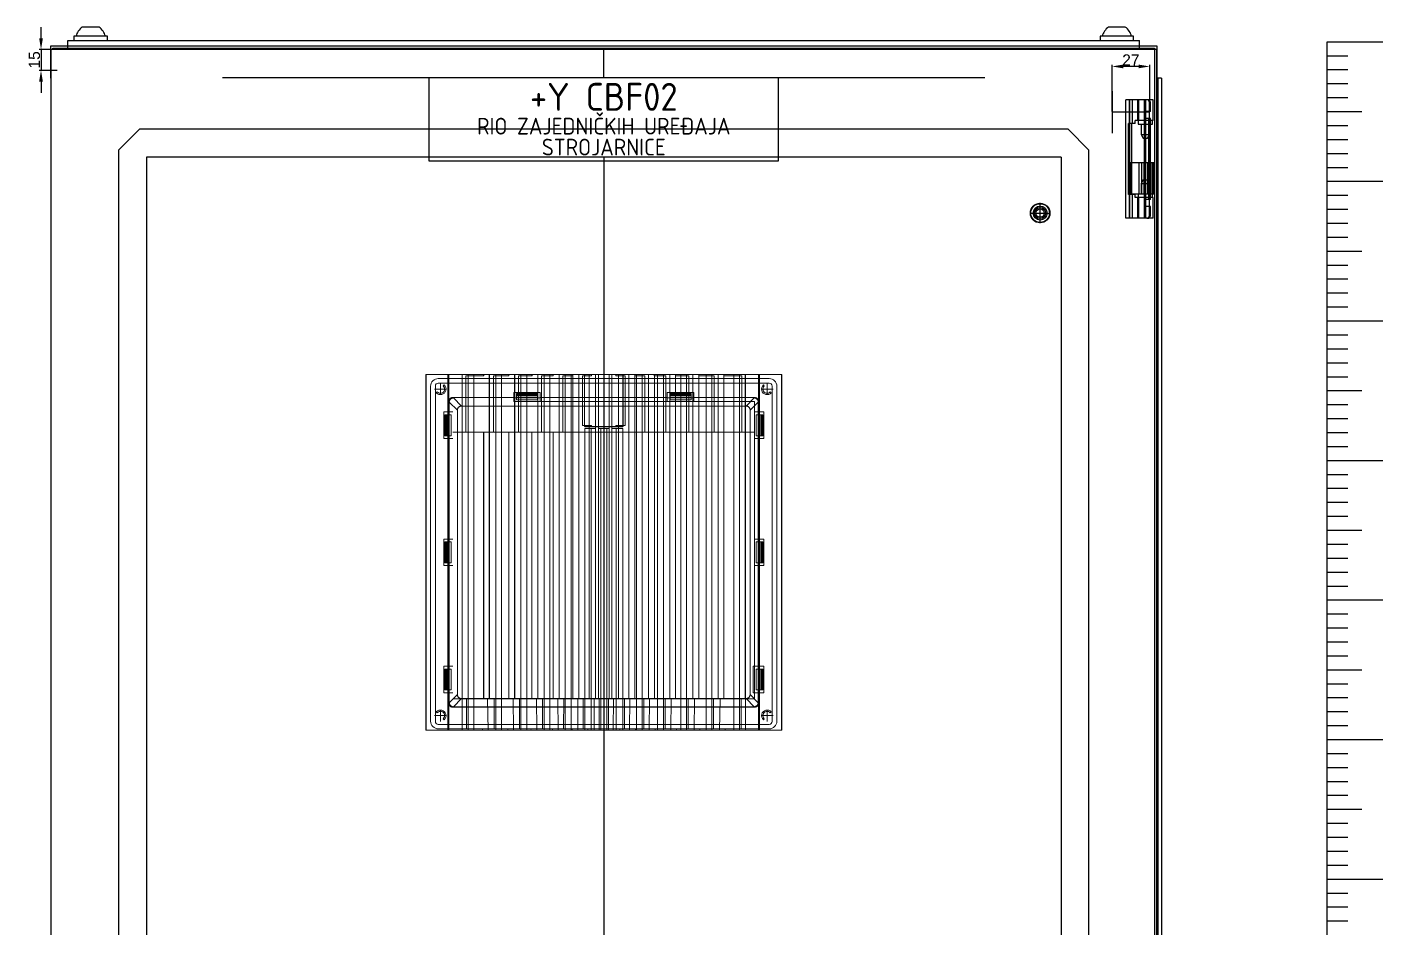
# Model space of a CAD drawing. Header units: millimetres. Extents: x 40929 to 57897, y 13592 to 43737.
# Drawn here: x 47252 to 48223, y 19656 to 20302 of the extents above; entities that cross this region are included whole.
import ezdxf

# ---------------------------------------------------------------- set-up
doc = ezdxf.new("R2010")
doc.units = ezdxf.units.MM
doc.layers.add('! NO PLOT !', color=7, linetype='Continuous', true_color=0xff75dd, plot=False)
doc.layers.add('000-PI-Oprema', color=30, linetype='Continuous', lineweight=5)
doc.layers.add('000-PI-ORMAR', color=2, linetype='Continuous')
doc.layers.add('AUT_7', color=7, linetype='Continuous')
doc.styles.add('PI0', font='isocpeur.ttf', dxfattribs={"width": 0.9})
doc.styles.get("Standard").update_dxf_attribs({"font": 'arial.ttf'})
doc.dimstyles.new('ISO-25-lb', dxfattribs={"dimtxt": 8, "dimasz": 8, "dimexe": 1.25, "dimexo": 0.625, "dimtad": 1, "dimtxsty": 'Standard', "dimcen": 5, "dimadec": 0, "dimazin": 0, "dimtfac": 1, "dimtmove": 0, "dimatfit": 3, "dimfxl": 1, "dimarcsym": 0})

# ---------------------------------------------------------------- blocks, each defined once
blk = doc.blocks.new('8806000_2000x800x600')
at = {"layer": '! NO PLOT !'}
for p, q in [((-3049.32, 1783), (-3049.32, 1868)), ((-3029.87, 1868), (-3049.32, 1868)), ((-3046.83, 1851), (-3046.83, 1868)), ((-3046.63, 1783), (-3046.63, 1868)), ((-3044.73, 1851), (-3044.73, 1868)), ((-3040.97, 1868), (-3040.97, 1853)), ((-3040.06, 1853), (-3040.06, 1868)), ((-3035.95, 1783), (-3035.95, 1868)), ((-3035.42, 1853), (-3035.42, 1868)), ((-3035.2, 1783), (-3035.2, 1868)), ((-3032.45, 1866), (-3031.8, 1866)), ((-3032.45, 1785), (-3032.45, 1866)), ((-3031.8, 1859.5), (-3031.8, 1866)), ((-3029.87, 1853), (-3029.87, 1868)), ((-3031.8, 1859.5), (-3035.95, 1859.5)), ((-3032.44, 1791.5), (-3032.44, 1859.5)), ((-3755.82, 1846.75), (-3770.82, 1831.75)), ((-3090.82, 1846.75), (-3755.82, 1846.75)), ((-3075.82, 1831.75), (-3090.82, 1846.75)), ((-3047.56, 1800), (-3047.56, 1851)), ((-3042.64, 1851), (-3047.56, 1851)), ((-3045.1, 1800), (-3045.1, 1851)), ((-3029.87, 1853), (-3042.64, 1853)), ((-3042.64, 1851), (-3042.64, 1853)), ((-3040.52, 1853), (-3040.52, 1850.5)), ((-3040.52, 1850.5), (-3030.32, 1850.5)), ((-3038.37, 1850.5), (-3038.37, 1843.01)), ((-3031.72, 1854.5), (-3035.95, 1854.5)), ((-3032.87, 1796.5), (-3032.87, 1854.5)), ((-3032.47, 1843.01), (-3032.47, 1850.5)), ((-3032.15, 1796.5), (-3032.15, 1854.5)), ((-3031.72, 1796.5), (-3031.72, 1854.5)), ((-3030.32, 1850.5), (-3030.32, 1853)), ((-3038.37, 1843.01), (-3032.47, 1843.01)), ((-3038.37, 1843.01), (-3036.92, 1840.5)), ((-3036.92, 1840.5), (-3033.92, 1840.5)), ((-3033.92, 1840.5), (-3032.47, 1843.01)), ((-3770.82, 1831.75), (-3770.82, -8.25)), ((-3750.82, 1826.75), (-3750.82, -3.25)), ((-3095.82, 1826.75), (-3750.82, 1826.75)), ((-3095.82, 1826.75), (-3095.82, -3.25)), ((-3075.82, -8.25), (-3075.82, 1831.75)), ((-3046.12, 1823), (-3029.32, 1823)), ((-3046.12, 1823), (-3046.12, 1800.5)), ((-3040.17, 1823), (-3040.17, 1800.5)), ((-3038.17, 1823), (-3038.17, 1800.5)), ((-3036.49, 1823), (-3036.49, 1800.5)), ((-3036.14, 1823), (-3036.14, 1800.5)), ((-3033.99, 1823), (-3033.99, 1800.5)), ((-3033.64, 1823), (-3033.64, 1800.5)), ((-3033.28, 1823), (-3033.28, 1800.5)), ((-3032.15, 1823), (-3032.15, 1800.5)), ((-3031.4, 1823), (-3031.4, 1800.5)), ((-3031.28, 1800.5), (-3031.28, 1823)), ((-3030.27, 1823), (-3030.27, 1800.5)), ((-3029.52, 1823), (-3029.52, 1800.5)), ((-3036.92, 1810.5), (-3038.37, 1807.99)), ((-3038.37, 1807.99), (-3038.37, 1800.5)), ((-3038.37, 1807.99), (-3032.47, 1807.99)), ((-3036.92, 1810.5), (-3033.92, 1810.5)), ((-3032.47, 1807.99), (-3033.92, 1810.5)), ((-3032.47, 1800.5), (-3032.47, 1807.99)), ((-3042.64, 1800), (-3047.56, 1800)), ((-3046.83, 1783), (-3046.83, 1800)), ((-3046.12, 1800.5), (-3029.32, 1800.5)), ((-3044.73, 1783), (-3044.73, 1800)), ((-3042.64, 1798), (-3042.64, 1800)), ((-3029.87, 1798), (-3042.64, 1798)), ((-3040.97, 1798), (-3040.97, 1783)), ((-3040.52, 1800.5), (-3040.52, 1798)), ((-3040.06, 1783), (-3040.06, 1798)), ((-3031.72, 1796.5), (-3035.95, 1796.5)), ((-3035.42, 1783), (-3035.42, 1798)), ((-3030.32, 1798), (-3030.32, 1800.5)), ((-3029.87, 1783), (-3029.87, 1798)), ((-3118.17, 1786.75), (-3103.47, 1786.75)), ((-3118.17, 1786.75), (-3103.47, 1786.75)), ((-3110.82, 1779.4), (-3110.82, 1794.1)), ((-3110.82, 1779.4), (-3110.82, 1794.1)), ((-3031.8, 1791.5), (-3035.95, 1791.5)), ((-3031.8, 1785), (-3031.8, 1791.5)), ((-3029.87, 1783), (-3049.32, 1783)), ((-3032.45, 1785), (-3031.8, 1785))]:
    blk.add_line(p, q, dxfattribs=at)
for radius in [7, 7, 6.7, 6.7, 5, 4, 3]:
    blk.add_circle((-3110.82, 1786.75), radius, dxfattribs=at)
for centre, start_param, end_param in [((-3034.38, 1866), 4.712389, 6.283185), ((-3033.73, 1866), 4.712389, 6.283185), ((-3034.38, 1785), 3.141593, 4.712389), ((-3033.73, 1785), 3.141593, 4.712389)]:
    blk.add_ellipse(centre, major_axis=(0, 2), ratio=0.965926, start_param=start_param, end_param=end_param, dxfattribs=at)
at = {"layer": '000-PI-ORMAR'}
for p, q in [((-3778.83, 1913.4), (-3802.83, 1913.4)), ((-3802.83, 1913.4), (-3802.83, 1910.5)), ((-3784.83, 1920), (-3796.83, 1920)), ((-3778.83, 1910.5), (-3778.83, 1913.4)), ((-3043.83, 1913.4), (-3067.83, 1913.4)), ((-3067.83, 1913.4), (-3067.83, 1910.5)), ((-3049.83, 1920), (-3061.83, 1920)), ((-3043.83, 1910.5), (-3043.83, 1913.4)), ((-3819.33, 1906.5), (-3807.08, 1906.5)), ((-3819.33, 1883.36), (-3819.33, 1906.5)), ((-3819.32, 1904), (-3819.32, -80.5)), ((-3027.32, 1904), (-3819.32, 1904)), ((-3817.83, 1904), (-3817.83, 1905)), ((-3817.83, 1905), (-3807.08, 1905)), ((-3807.08, 1904), (-3807.08, 1910.5)), ((-3807.08, 1910.5), (-3039.58, 1910.5)), ((-3807.08, 1906.5), (-3039.58, 1906.5)), ((-3807.08, 1905), (-3039.58, 1905)), ((-3039.58, 1904), (-3039.58, 1910.5)), ((-3039.58, 1906.5), (-3027.33, 1906.5)), ((-3039.58, 1905), (-3028.83, 1905)), ((-3028.83, 1905), (-3028.83, 1904)), ((-3028.83, 1904), (-3028.83, -80.5)), ((-3027.33, 1906.5), (-3027.33, 1904)), ((-3027.33, 1904), (-3027.33, -80.5)), ((-3027.32, -80.5), (-3027.32, 1904)), ((-3026.55, 1883.5), (-3027.32, 1883.36)), ((-3023.83, 1883.5), (-3026.55, 1883.5)), ((-3026.55, 1883.5), (-3026.55, -67.5)), ((-3023.83, 1883.5), (-3023.83, -67.5))]:
    blk.add_line(p, q, dxfattribs=at)
for centre, start, end in [((-3790.43, 1910.8), 124.82083, 166.60542), ((-3791.22, 1910.8), 13.39458, 55.17917), ((-3055.43, 1910.8), 124.82083, 166.60542), ((-3056.22, 1910.8), 13.39458, 55.17917)]:
    blk.add_arc(centre, 11.2, start, end, dxfattribs=at)
blk = doc.blocks.new('*D281')
at = {"layer": '! NO PLOT !', "color": 0, "lineweight": -2, "transparency": 16777216}
for p, q in [((48028.96, 20241.57), (48028.96, 20275.01)), ((48047.96, 20273.76), (48036.96, 20273.76)), ((48055.96, 20241.57), (48055.96, 20275.01))]:
    blk.add_line(p, q, dxfattribs=at)
at = {"layer": '! NO PLOT !', "color": 0, "transparency": 16777216}
for points in [[(48036.96, 20275.09), (48036.96, 20272.43), (48028.96, 20273.76)], [(48047.96, 20275.09), (48047.96, 20272.43), (48055.96, 20273.76)]]:
    blk.add_solid(points, dxfattribs=at)
at = {"layer": 'Defpoints', "color": 0, "transparency": 16777216}
for p in [(48028.96, 20273.76), (48028.96, 20240.95), (48055.96, 20240.95)]:
    blk.add_point(p, dxfattribs=at)
at = {"layer": '! NO PLOT !', "color": 0, "transparency": 16777216, "insert": (48042.46, 20278.4), "char_height": 8, "attachment_point": 5}
blk.add_mtext('27', dxfattribs=at)
blk = doc.blocks.new('*D282')
at = {"layer": '! NO PLOT !', "color": 0, "linetype": 'Continuous', "lineweight": -2, "ltscale": 0.25, "transparency": 16777216}
for p, q in [((47261.88, 20293.95), (47261.88, 20301.95)), ((47268.33, 20285.95), (47260.63, 20285.95)), ((47261.88, 20285.95), (47261.88, 20270.95)), ((47273.33, 20270.95), (47260.63, 20270.95)), ((47261.88, 20262.95), (47261.88, 20254.95))]:
    blk.add_line(p, q, dxfattribs=at)
at = {"layer": '! NO PLOT !', "color": 0, "ltscale": 0.25, "transparency": 16777216}
for points in [[(47260.55, 20293.95), (47263.22, 20293.95), (47261.88, 20285.95)], [(47260.55, 20262.95), (47263.22, 20262.95), (47261.88, 20270.95)]]:
    blk.add_solid(points, dxfattribs=at)
at = {"layer": 'Defpoints', "color": 0, "ltscale": 0.25, "transparency": 16777216}
for p in [(47268.96, 20285.95), (47261.88, 20270.95), (47273.96, 20270.95)]:
    blk.add_point(p, dxfattribs=at)
at = {"layer": '! NO PLOT !', "color": 0, "ltscale": 0.25, "transparency": 16777216, "insert": (47257.17, 20278.45), "char_height": 8, "attachment_point": 5, "rotation": 90}
blk.add_mtext('15', dxfattribs=at)
blk = doc.blocks.new('VENT COVER')
at = {"layer": '000-PI-Oprema'}
for p, q in [((-127.5, 255), (-127.5, 0)), ((-127.5, 255), (127.5, 255)), ((-127.26, 255), (-127.26, 0)), ((-111.62, 255), (-111.62, 0)), ((-110.9, 255), (-110.9, 0)), ((-101.44, 255), (-101.44, 0)), ((-101.32, 255), (-101.32, 128.5)), ((-98.85, 254), (-97.17, 254)), ((-98.85, 213.65), (-98.85, 254)), ((-97.17, 255), (-97.17, 0)), ((-86, 254), (-97.17, 254)), ((-93.06, 255), (-93.06, 0)), ((-86.06, 255), (-86.06, 254)), ((-86, 255), (-86, 254)), ((-81.98, 255), (-81.98, 127.38)), ((-81.92, 255), (-81.92, 213.65)), ((-79.1, 254), (-77.39, 254)), ((-79.1, 213.65), (-79.1, 254)), ((-77.39, 255), (-77.39, 0)), ((-67.96, 254), (-77.39, 254)), ((-73.23, 255), (-73.23, 0)), ((-68.03, 255), (-68.03, 254)), ((-67.96, 255), (-67.96, 254)), ((-63.87, 255), (-63.87, 127.38)), ((-63.8, 255), (-63.8, 213.65)), ((-61.03, 254), (-59.31, 254)), ((-61.03, 213.65), (-61.03, 254)), ((-59.31, 255), (-59.31, 0)), ((-51.41, 254), (-59.31, 254)), ((-55.14, 255), (-55.14, 0)), ((-51.47, 255), (-51.47, 254)), ((-51.41, 255), (-51.41, 254)), ((-47.28, 255), (-47.28, 127.38)), ((-47.22, 255), (-47.22, 213.65)), ((-44.51, 254), (-42.8, 254)), ((-44.51, 213.65), (-44.51, 254)), ((-42.8, 255), (-42.8, 0)), ((-36.2, 254), (-42.8, 254)), ((-38.57, 255), (-38.57, 0)), ((-36.26, 255), (-36.26, 254)), ((-36.2, 255), (-36.2, 254)), ((-32.03, 255), (-32.03, 127.38)), ((-31.98, 255), (-31.98, 127.38)), ((-31.97, 255), (-31.97, 213.65)), ((-29.32, 254), (-27.6, 254)), ((-29.32, 213.65), (-29.32, 254)), ((-27.6, 255), (-27.6, 0)), ((-22.2, 254), (-27.6, 254)), ((-23.33, 255), (-23.33, 0)), ((-22.26, 255), (-22.26, 254)), ((-22.26, 255), (-22.26, 127.38)), ((-22.2, 255), (-22.2, 254)), ((-22.2, 255), (-22.2, 127.38)), ((-17.99, 255), (-17.99, 127.38)), ((-17.93, 255), (-17.93, 127.38)), ((-15.21, 254), (-13.8, 254)), ((-15.21, 218.47), (-15.21, 254)), ((-13.83, 218.47), (-13.83, 254)), ((-13.8, 255), (-13.8, 217.7)), ((-13.8, 254), (-8.72, 254)), ((-13.7, 255), (-13.7, 217.8)), ((-13.63, 254), (-13.63, 255)), ((-10.45, 255), (-10.45, 127.38)), ((-8.72, 254), (-8.72, 255)), ((-5.82, 255), (-5.82, 127.38)), ((-3.9, 255), (-3.9, 127.38)), ((3.9, 255), (3.9, 127.38)), ((5.82, 255), (5.82, 127.38)), ((8.72, 254), (8.72, 255)), ((8.72, 254), (13.8, 254)), ((10.45, 255), (10.45, 127.38)), ((13.63, 254), (13.63, 255)), ((13.7, 255), (13.7, 217.8)), ((13.8, 255), (13.8, 217.7)), ((13.8, 254), (15.21, 254)), ((13.83, 218.47), (13.83, 254)), ((15.21, 218.47), (15.21, 254)), ((17.93, 255), (17.93, 127.38)), ((17.99, 255), (17.99, 127.38)), ((22.2, 255), (22.2, 254)), ((22.2, 255), (22.2, 127.38)), ((27.6, 254), (22.2, 254)), ((22.26, 255), (22.26, 254)), ((22.26, 255), (22.26, 127.38)), ((23.33, 255), (23.33, 0)), ((27.6, 255), (27.6, 0)), ((27.6, 254), (29.32, 254)), ((29.32, 213.65), (29.32, 254)), ((31.97, 255), (31.97, 213.65)), ((31.98, 255), (31.98, 127.38)), ((32.03, 255), (32.03, 127.38)), ((36.2, 255), (36.2, 254)), ((42.8, 254), (36.2, 254)), ((36.21, 255), (36.21, 127.38)), ((36.26, 255), (36.26, 254)), ((36.26, 255), (36.26, 127.38)), ((38.57, 255), (38.57, 0)), ((42.8, 0), (42.8, 255)), ((42.8, 254), (44.51, 254)), ((44.51, 213.65), (44.51, 254)), ((47.22, 255), (47.22, 213.65)), ((47.22, 255), (47.22, 127.38)), ((47.28, 255), (47.28, 127.38)), ((51.41, 255), (51.41, 254)), ((59.31, 254), (51.41, 254)), ((51.42, 255), (51.42, 127.38)), ((51.47, 255), (51.47, 254)), ((51.47, 255), (51.47, 127.38)), ((55.14, 255), (55.14, 0)), ((59.31, 255), (59.31, 0)), ((59.31, 254), (61.03, 254)), ((61.03, 213.65), (61.03, 254)), ((63.8, 255), (63.8, 213.65)), ((63.81, 255), (63.81, 127.38)), ((63.87, 255), (63.87, 127.38)), ((67.96, 255), (67.96, 254)), ((77.39, 254), (67.96, 254)), ((67.97, 255), (67.97, 127.38)), ((68.03, 255), (68.03, 254)), ((68.03, 255), (68.03, 127.38)), ((73.23, 255), (73.23, 0)), ((77.39, 255), (77.39, 0)), ((77.39, 254), (79.1, 254)), ((79.1, 213.65), (79.1, 254)), ((81.92, 255), (81.92, 213.65)), ((81.93, 255), (81.93, 127.38)), ((81.98, 255), (81.98, 127.38)), ((86, 255), (86, 254)), ((86, 255), (86, 127.38)), ((97.17, 254), (86, 254)), ((86.06, 255), (86.06, 254)), ((86.06, 255), (86.06, 127.38)), ((93.06, 255), (93.06, 0)), ((97.17, 255), (97.17, 0)), ((97.17, 254), (98.85, 254)), ((98.85, 213.65), (98.85, 254)), ((101.32, 255), (101.32, 127.38)), ((101.44, 255), (101.44, 0)), ((110.9, 255), (110.9, 0)), ((111.62, 255), (111.62, 0)), ((127.26, 255), (127.26, 0)), ((127.5, 255), (127.5, 0)), ((-124, 246.5), (-124, 6.5)), ((-121.2, 244.5), (-112.8, 244.5)), ((-120.6, 246.66), (-120.6, 6.34)), ((118.5, 252), (-118.5, 252)), ((118.5, 248.76), (-118.5, 248.76)), ((-117, 240.3), (-117, 248.7)), ((-114.98, 246.72), (-114.31, 247.46)), ((112.8, 244.5), (121.2, 244.5)), ((114.98, 246.72), (114.31, 247.46)), ((117, 240.3), (117, 248.7)), ((120.6, 6.34), (120.6, 246.66)), ((124, 6.5), (124, 246.5)), ((-119.96, 241.81), (-119.22, 242.48)), ((-111, 235.5), (-110.65, 235.16)), ((-111, 235.5), (-111, 228.1)), ((-110.65, 235.16), (-111, 235.5)), ((-110.65, 19.78), (-110.65, 235.22)), ((-104.82, 229.39), (-110.65, 235.22)), ((-108, 238.5), (-107.66, 238.15)), ((-108, 238.5), (-64.5, 238.5)), ((-107.72, 238.15), (-101.89, 232.32)), ((-64.5, 242.11), (-64.5, 235.5)), ((-45.5, 242.11), (-64.5, 242.11)), ((-45.5, 238.26), (-64.5, 238.26)), ((-45.5, 235.5), (-64.5, 235.5)), ((-47.5, 241.4), (-62.5, 241.4)), ((-62.5, 241.4), (-62.5, 236.73)), ((-47.5, 241.27), (-62.5, 241.27)), ((-47.5, 241.08), (-62.5, 241.08)), ((-47.5, 240.7), (-62.5, 240.7)), ((-47.5, 240.55), (-62.5, 240.55)), ((-47.5, 240.1), (-62.5, 240.1)), ((-47.5, 239.9), (-62.5, 239.9)), ((-47.5, 238.81), (-62.5, 238.81)), ((-47.5, 238.51), (-62.5, 238.51)), ((-47.5, 236.73), (-62.5, 236.73)), ((-47.5, 241.4), (-47.5, 236.73)), ((-45.5, 242.11), (-45.5, 235.5)), ((45.5, 238.5), (-45.5, 238.5)), ((-45.5, 235.58), (45.5, 235.58)), ((45.5, 242.11), (45.5, 235.5)), ((64.5, 242.11), (45.5, 242.11)), ((64.5, 238.26), (45.5, 238.26)), ((64.5, 235.5), (45.5, 235.5)), ((62.5, 241.4), (47.5, 241.4)), ((47.5, 241.4), (47.5, 236.73)), ((62.5, 241.27), (47.5, 241.27)), ((62.5, 241.08), (47.5, 241.08)), ((62.5, 240.7), (47.5, 240.7)), ((62.5, 240.55), (47.5, 240.55)), ((62.5, 240.1), (47.5, 240.1)), ((62.5, 239.9), (47.5, 239.9)), ((62.5, 238.81), (47.5, 238.81)), ((62.5, 238.51), (47.5, 238.51)), ((62.5, 236.73), (47.5, 236.73)), ((62.5, 241.4), (62.5, 236.73)), ((64.5, 242.11), (64.5, 235.5)), ((108, 238.5), (64.5, 238.5)), ((64.5, 235.58), (108, 235.58)), ((107.72, 238.15), (101.89, 232.32)), ((104.82, 229.39), (110.65, 235.22)), ((108, 238.5), (107.66, 238.15)), ((108, 235.58), (108, 22.58)), ((110.65, 235.16), (111, 235.5)), ((110.65, 235.22), (110.65, 19.78)), ((111, 235.5), (111, 228.1)), ((119.96, 241.81), (119.22, 242.48)), ((-114.61, 228.1), (-108, 228.1)), ((-114.61, 228.1), (-114.61, 209.1)), ((-113.9, 226.1), (-113.9, 211.1)), ((-113.9, 226.1), (-109.23, 226.1)), ((-113.77, 226.1), (-113.77, 211.1)), ((-113.58, 226.1), (-113.58, 211.1)), ((-113.2, 226.1), (-113.2, 211.1)), ((-113.05, 226.1), (-113.05, 211.1)), ((-112.6, 226.1), (-112.6, 211.1)), ((-112.4, 226.1), (-112.4, 211.1)), ((-111.31, 226.1), (-111.31, 211.1)), ((-111.01, 226.1), (-111.01, 211.1)), ((-110.76, 209.1), (-110.76, 228.1)), ((-109.23, 226.1), (-109.23, 211.1)), ((-104.82, 173.57), (-104.82, 229.39)), ((-46.07, 232.32), (-101.89, 232.32)), ((46.16, 232.28), (-46.16, 232.28)), ((101.89, 232.32), (46.07, 232.32)), ((104.82, 229.39), (104.82, 173.57)), ((108, 228.1), (114.61, 228.1)), ((109.23, 226.1), (113.9, 226.1)), ((109.23, 226.1), (109.23, 211.1)), ((110.76, 228.1), (110.76, 209.1)), ((111.01, 226.1), (111.01, 211.1)), ((111.31, 226.1), (111.31, 211.1)), ((112.4, 226.1), (112.4, 211.1)), ((112.6, 226.1), (112.6, 211.1)), ((113.05, 226.1), (113.05, 211.1)), ((113.2, 226.1), (113.2, 211.1)), ((113.58, 226.1), (113.58, 211.1)), ((113.77, 226.1), (113.77, 211.1)), ((113.9, 226.1), (113.9, 211.1)), ((114.61, 228.1), (114.61, 209.1)), ((-101.32, 213.65), (-108, 213.65)), ((-97.17, 213.65), (-101.32, 213.65)), ((-81.93, 213.65), (-97.17, 213.65)), ((-86.06, 213.65), (-86.06, 127.38)), ((-86, 127.38), (-86, 213.65)), ((-77.39, 213.65), (-81.93, 213.65)), ((-81.93, 213.65), (-81.93, 127.38)), ((-63.81, 213.65), (-77.39, 213.65)), ((-68.03, 213.65), (-68.03, 127.38)), ((-67.97, 127.38), (-67.97, 213.65)), ((-59.31, 213.65), (-63.81, 213.65)), ((-63.81, 213.65), (-63.81, 127.38)), ((-47.22, 213.65), (-59.31, 213.65)), ((-51.47, 213.65), (-51.47, 127.38)), ((-51.42, 127.38), (-51.42, 213.65)), ((-42.8, 213.65), (-47.22, 213.65)), ((-47.22, 213.65), (-47.22, 127.38)), ((-31.98, 213.65), (-42.8, 213.65)), ((-36.26, 213.65), (-36.26, 127.38)), ((-36.21, 127.38), (-36.21, 213.65)), ((-27.6, 213.65), (-31.98, 213.65)), ((-17.93, 213.65), (-27.6, 213.65)), ((-13.6, 213.65), (-17.93, 213.65)), ((-15.21, 218.47), (-13.8, 218.47)), ((-13.8, 218.47), (-8.72, 218.47)), ((-13.8, 217.7), (13.8, 217.7)), ((-13.7, 217.8), (13.7, 217.8)), ((-13.63, 217.7), (-13.63, 218.47)), ((-13.63, 217.47), (-13.63, 217.7)), ((-13.63, 217.47), (13.63, 217.47)), ((-13.6, 216.16), (-5.82, 216.16)), ((-13.6, 216.16), (-13.6, 0)), ((-5.82, 213.65), (-13.6, 213.65)), ((-8.97, 216.16), (-8.97, 0)), ((-8.72, 217.47), (-8.72, 218.47)), ((-3.9, 213.65), (-5.82, 213.65)), ((-3.9, 216.16), (3.9, 216.16)), ((3.9, 213.65), (-3.9, 213.65)), ((-2.22, 216.16), (-2.22, 0)), ((2.22, 216.16), (2.22, 0)), ((5.82, 213.65), (3.9, 213.65)), ((5.82, 216.16), (13.6, 216.16)), ((13.6, 213.65), (5.82, 213.65)), ((8.72, 217.47), (8.72, 218.47)), ((8.72, 218.47), (13.8, 218.47)), ((8.97, 216.16), (8.97, 0)), ((13.6, 216.16), (13.6, 0)), ((17.93, 213.65), (13.6, 213.65)), ((13.63, 217.7), (13.63, 218.47)), ((13.63, 217.47), (13.63, 217.7)), ((13.8, 218.47), (15.21, 218.47)), ((27.6, 213.65), (17.93, 213.65)), ((27.6, 213.65), (31.98, 213.65)), ((42.8, 213.65), (31.98, 213.65)), ((42.8, 213.65), (47.22, 213.65)), ((59.31, 213.65), (47.22, 213.65)), ((59.31, 213.65), (63.81, 213.65)), ((77.39, 213.65), (63.81, 213.65)), ((77.39, 213.65), (81.93, 213.65)), ((97.17, 213.65), (81.93, 213.65)), ((101.32, 213.65), (97.17, 213.65)), ((108, 213.65), (101.32, 213.65)), ((-114.61, 209.1), (-108, 209.1)), ((-113.9, 211.1), (-109.23, 211.1)), ((-111, 209.1), (-111, 137)), ((108, 209.1), (114.61, 209.1)), ((109.23, 211.1), (113.9, 211.1)), ((111, 209.1), (111, 137)), ((-104.78, 173.66), (-104.78, 81.34)), ((104.78, 173.66), (104.78, 81.34)), ((-114.61, 137), (-114.61, 118)), ((-114.61, 137), (-108, 137)), ((-110.76, 118), (-110.76, 137)), ((108, 137), (114.61, 137)), ((110.76, 137), (110.76, 118)), ((114.61, 137), (114.61, 118)), ((-113.9, 135), (-113.9, 120)), ((-113.9, 135), (-109.23, 135)), ((-113.77, 135), (-113.77, 120)), ((-113.58, 135), (-113.58, 120)), ((-113.2, 135), (-113.2, 120)), ((-113.05, 135), (-113.05, 120)), ((-112.6, 135), (-112.6, 120)), ((-112.4, 135), (-112.4, 120)), ((-111.31, 135), (-111.31, 120)), ((-111.01, 135), (-111.01, 120)), ((-109.23, 135), (-109.23, 120)), ((-101.32, 127.38), (-101.32, 22.58)), ((-86.06, 127.38), (-86.06, 22.58)), ((-86, 22.58), (-86, 127.38)), ((-81.98, 127.38), (-81.98, 22.58)), ((-81.93, 127.38), (-81.93, 22.58)), ((-68.03, 127.38), (-68.03, 22.58)), ((-67.97, 22.58), (-67.97, 127.38)), ((-63.87, 127.38), (-63.87, 22.58)), ((-63.81, 127.38), (-63.81, 22.58)), ((-51.47, 127.38), (-51.47, 22.58)), ((-51.42, 22.58), (-51.42, 127.38)), ((-47.28, 127.38), (-47.28, 22.58)), ((-47.22, 127.38), (-47.22, 22.58)), ((-36.26, 127.38), (-36.26, 22.58)), ((-36.21, 22.58), (-36.21, 127.38)), ((-32.03, 127.38), (-32.03, 22.58)), ((-31.98, 127.38), (-31.98, 22.58)), ((-22.26, 127.38), (-22.26, 22.58)), ((-22.2, 22.58), (-22.2, 127.38)), ((-17.99, 127.38), (-17.99, 22.58)), ((-17.93, 127.38), (-17.93, 22.58)), ((-10.45, 22.58), (-10.45, 127.38)), ((-5.82, 22.58), (-5.82, 127.38)), ((-3.9, 22.58), (-3.9, 127.38)), ((3.9, 22.58), (3.9, 127.38)), ((5.82, 22.58), (5.82, 127.38)), ((10.45, 22.58), (10.45, 127.38)), ((17.93, 22.58), (17.93, 127.38)), ((17.99, 127.38), (17.99, 22.58)), ((22.2, 127.38), (22.2, 22.58)), ((22.26, 127.38), (22.26, 22.58)), ((31.98, 22.58), (31.98, 127.38)), ((32.03, 127.38), (32.03, 22.58)), ((36.21, 127.38), (36.21, 22.58)), ((36.26, 127.38), (36.26, 22.58)), ((47.22, 22.58), (47.22, 127.38)), ((47.28, 127.38), (47.28, 22.58)), ((51.42, 127.38), (51.42, 22.58)), ((51.47, 127.38), (51.47, 22.58)), ((63.81, 22.58), (63.81, 127.38)), ((63.87, 127.38), (63.87, 22.58)), ((67.97, 127.38), (67.97, 22.58)), ((68.03, 127.38), (68.03, 22.58)), ((81.93, 22.58), (81.93, 127.38)), ((81.98, 127.38), (81.98, 22.58)), ((86, 127.38), (86, 22.58)), ((86.06, 127.38), (86.06, 22.58)), ((101.32, 22.58), (101.32, 127.38)), ((109.23, 135), (113.9, 135)), ((109.23, 135), (109.23, 120)), ((111.01, 135), (111.01, 120)), ((111.31, 135), (111.31, 120)), ((112.4, 135), (112.4, 120)), ((112.6, 135), (112.6, 120)), ((113.05, 135), (113.05, 120)), ((113.2, 135), (113.2, 120)), ((113.58, 135), (113.58, 120)), ((113.77, 135), (113.77, 120)), ((113.9, 135), (113.9, 120)), ((-114.61, 118), (-108, 118)), ((-113.9, 120), (-109.23, 120)), ((-111, 118), (-111, 45.9)), ((108, 118), (114.61, 118)), ((109.23, 120), (113.9, 120)), ((111, 118), (111, 45.9)), ((-104.82, 25.61), (-104.82, 81.43)), ((104.82, 81.43), (104.82, 25.61)), ((-114.61, 45.9), (-114.61, 26.9)), ((-114.61, 45.9), (-108, 45.9)), ((-113.9, 43.9), (-113.9, 28.9)), ((-113.9, 43.9), (-109.23, 43.9)), ((-113.77, 43.9), (-113.77, 28.9)), ((-113.58, 43.9), (-113.58, 28.9)), ((-113.2, 43.9), (-113.2, 28.9)), ((-113.05, 43.9), (-113.05, 28.9)), ((-112.6, 43.9), (-112.6, 28.9)), ((-112.4, 43.9), (-112.4, 28.9)), ((-111.31, 43.9), (-111.31, 28.9)), ((-111.01, 43.9), (-111.01, 28.9)), ((-110.76, 26.9), (-110.76, 45.9)), ((-109.23, 43.9), (-109.23, 28.9)), ((114.61, 45.9), (107, 45.9)), ((107, 26.9), (107, 45.9)), ((109.23, 43.9), (113.9, 43.9)), ((109.23, 43.9), (109.23, 28.9)), ((110.76, 45.9), (110.76, 26.9)), ((111.01, 43.9), (111.01, 28.9)), ((111.31, 43.9), (111.31, 28.9)), ((112.4, 43.9), (112.4, 28.9)), ((112.6, 43.9), (112.6, 28.9)), ((113.05, 43.9), (113.05, 28.9)), ((113.2, 43.9), (113.2, 28.9)), ((113.58, 43.9), (113.58, 28.9)), ((113.77, 43.9), (113.77, 28.9)), ((113.9, 43.9), (113.9, 28.9)), ((114.61, 45.9), (114.61, 26.9)), ((-114.61, 26.9), (-108, 26.9)), ((-113.9, 28.9), (-109.23, 28.9)), ((-111, 26.9), (-111, 19.5)), ((-110.65, 19.84), (-111, 19.5)), ((-104.82, 25.61), (-110.65, 19.78)), ((-101.4, 22.58), (-108, 22.58)), ((-107.72, 16.85), (-101.89, 22.68)), ((-101.89, 22.68), (-46.07, 22.68)), ((-97.17, 22.58), (-101.4, 22.58)), ((-101.4, 22.58), (-101.39, 0)), ((-98.29, 22.58), (-98.34, 1)), ((-97.17, 22.58), (-83.26, 22.58)), ((-77.39, 22.58), (-83.26, 22.58)), ((-83.26, 22.58), (-82.84, 0)), ((-78.51, 22.58), (-78.56, 1)), ((-77.39, 22.58), (-65, 22.58)), ((-59.31, 22.58), (-65, 22.58)), ((-65, 22.58), (-64.64, 0)), ((-60.43, 22.58), (-60.48, 1)), ((-59.31, 22.58), (-48.25, 22.58)), ((-42.8, 22.58), (-48.25, 22.58)), ((-48.25, 22.58), (-47.95, 0)), ((46.16, 22.72), (-46.16, 22.72)), ((-43.92, 22.58), (-43.97, 1)), ((-42.8, 22.58), (-32.86, 22.58)), ((-27.6, 22.58), (-32.86, 22.58)), ((-32.86, 22.58), (-32.61, 0)), ((-28.72, 22.58), (-28.77, 1)), ((-27.6, 22.58), (-18.68, 22.58)), ((-13.6, 22.58), (-18.68, 22.58)), ((-18.68, 22.58), (-18.48, 0)), ((-14.72, 22.58), (-14.76, 1)), ((-6.86, 22.58), (-13.6, 22.58)), ((-3.34, 22.58), (-6.86, 22.58)), ((-6.86, 22.58), (-6.77, 0)), ((-3.39, 0), (-3.34, 22.58)), ((3.34, 22.58), (-3.34, 22.58)), ((6.86, 22.58), (3.34, 22.58)), ((3.34, 22.58), (3.39, 0)), ((6.77, 0), (6.86, 22.58)), ((13.6, 22.58), (6.86, 22.58)), ((18.68, 22.58), (13.6, 22.58)), ((14.76, 1), (14.72, 22.58)), ((18.48, 0), (18.68, 22.58)), ((18.68, 22.58), (27.6, 22.58)), ((32.86, 22.58), (27.6, 22.58)), ((28.77, 1), (28.72, 22.58)), ((32.61, 0), (32.86, 22.58)), ((32.86, 22.58), (42.8, 22.58)), ((48.25, 22.58), (42.8, 22.58)), ((43.97, 1), (43.92, 22.58)), ((46.07, 22.68), (101.89, 22.68)), ((47.95, 0), (48.25, 22.58)), ((48.25, 22.58), (59.31, 22.58)), ((65, 22.58), (59.31, 22.58)), ((60.48, 1), (60.43, 22.58)), ((64.64, 0), (65, 22.58)), ((65, 22.58), (77.39, 22.58)), ((83.26, 22.58), (77.39, 22.58)), ((78.56, 1), (78.51, 22.58)), ((82.84, 0), (83.26, 22.58)), ((83.26, 22.58), (97.17, 22.58)), ((101.4, 22.58), (97.17, 22.58)), ((98.34, 1), (98.29, 22.58)), ((101.39, 0), (101.4, 22.58)), ((108, 22.58), (101.4, 22.58)), ((101.89, 22.68), (107.72, 16.85)), ((110.65, 19.78), (104.82, 25.61)), ((114.61, 26.9), (107, 26.9)), ((109.23, 28.9), (113.9, 28.9)), ((111, 19.5), (110.65, 19.84)), ((111, 26.9), (111, 19.5)), ((-121.2, 10.5), (-112.8, 10.5)), ((-119.22, 12.52), (-119.96, 13.19)), ((-117, 6.3), (-117, 14.7)), ((-108, 16.5), (-107.66, 16.85)), ((108, 16.5), (-108, 16.5)), ((107.72, 16.85), (-107.72, 16.85)), ((107.66, 16.85), (108, 16.5)), ((112.8, 10.5), (121.2, 10.5)), ((117, 6.3), (117, 14.7)), ((119.96, 13.19), (119.22, 12.52)), ((-127.5, 0), (127.5, 0)), ((-118.5, 4.24), (118.5, 4.24)), ((-118.5, 1), (-98.34, 1)), ((-114.31, 7.54), (-114.98, 8.28)), ((-98.34, 1), (-97.17, 1)), ((-97.17, 1), (-78.56, 1)), ((-86.95, 0), (-86.97, 1)), ((-78.56, 1), (-77.39, 1)), ((-77.39, 1), (-60.48, 1)), ((-68.81, 0), (-68.82, 1)), ((-60.48, 1), (-59.31, 1)), ((-59.31, 1), (-43.97, 1)), ((-52.13, 0), (-52.14, 1)), ((-43.97, 1), (-42.8, 1)), ((-42.8, 1), (-28.77, 1)), ((-36.84, 0), (-36.85, 1)), ((-28.77, 1), (-27.6, 1)), ((-27.6, 1), (-14.76, 1)), ((-22.74, 0), (-22.75, 1)), ((-14.76, 1), (-13.6, 1)), ((13.6, 1), (-13.6, 1)), ((-11.4, 0), (-11.41, 1)), ((11.41, 1), (11.4, 0)), ((13.6, 1), (14.76, 1)), ((14.76, 1), (27.6, 1)), ((22.75, 1), (22.74, 0)), ((27.6, 1), (28.77, 1)), ((28.77, 1), (42.8, 1)), ((36.85, 1), (36.84, 0)), ((42.8, 1), (43.97, 1)), ((43.97, 1), (59.31, 1)), ((52.14, 1), (52.13, 0)), ((59.31, 1), (60.48, 1)), ((60.48, 1), (77.39, 1)), ((68.82, 1), (68.81, 0)), ((77.39, 1), (78.56, 1)), ((78.56, 1), (97.17, 1)), ((86.97, 1), (86.95, 0)), ((97.17, 1), (98.34, 1)), ((98.34, 1), (118.5, 1)), ((114.98, 8.28), (114.31, 7.54))]:
    blk.add_line(p, q, dxfattribs=at)
for points in [[(-111, 235.5), (-110.99, 235.76), (-110.95, 236.02), (-110.9, 236.28), (-110.82, 236.53), (-110.72, 236.77), (-110.6, 237), (-110.46, 237.22), (-110.3, 237.43), (-110.12, 237.62), (-109.93, 237.8), (-109.72, 237.96), (-109.5, 238.1), (-109.27, 238.22), (-109.03, 238.32), (-108.78, 238.4), (-108.52, 238.45), (-108.26, 238.49), (-108, 238.5)], [(-110.65, 235.22), (-110.64, 235.48), (-110.6, 235.74), (-110.53, 235.99), (-110.45, 236.24), (-110.34, 236.48), (-110.22, 236.71), (-110.07, 236.93), (-109.91, 237.13), (-109.73, 237.32), (-109.53, 237.49), (-109.32, 237.65), (-109.1, 237.78), (-108.86, 237.9), (-108.62, 237.99), (-108.37, 238.07), (-108.11, 238.12), (-107.85, 238.15), (-107.72, 238.15)], [(110.65, 235.22), (110.64, 235.48), (110.6, 235.74), (110.53, 235.99), (110.45, 236.24), (110.34, 236.48), (110.22, 236.71), (110.07, 236.93), (109.91, 237.13), (109.73, 237.32), (109.53, 237.49), (109.32, 237.65), (109.1, 237.78), (108.86, 237.9), (108.62, 237.99), (108.37, 238.07), (108.11, 238.12), (107.85, 238.15), (107.72, 238.15)], [(111, 235.5), (110.99, 235.76), (110.95, 236.02), (110.9, 236.28), (110.82, 236.53), (110.72, 236.77), (110.6, 237), (110.46, 237.22), (110.3, 237.43), (110.12, 237.62), (109.93, 237.8), (109.72, 237.96), (109.5, 238.1), (109.27, 238.22), (109.03, 238.32), (108.78, 238.4), (108.52, 238.45), (108.26, 238.49), (108, 238.5)], [(-101.89, 232.32), (-102.16, 232.31), (-102.42, 232.28), (-102.68, 232.22), (-102.93, 232.14), (-103.17, 232.04), (-103.4, 231.91), (-103.62, 231.77), (-103.83, 231.61), (-104.02, 231.43), (-104.19, 231.23), (-104.34, 231.02), (-104.48, 230.79), (-104.59, 230.55), (-104.68, 230.31), (-104.75, 230.05), (-104.8, 229.79), (-104.82, 229.52), (-104.82, 229.39)], [(101.89, 232.32), (102.16, 232.31), (102.42, 232.28), (102.68, 232.22), (102.93, 232.14), (103.17, 232.04), (103.4, 231.91), (103.62, 231.77), (103.83, 231.61), (104.02, 231.43), (104.19, 231.23), (104.34, 231.02), (104.48, 230.79), (104.59, 230.55), (104.68, 230.31), (104.75, 230.05), (104.8, 229.79), (104.82, 229.52), (104.82, 229.39)], [(-111, 19.5), (-110.99, 19.24), (-110.95, 18.98), (-110.9, 18.72), (-110.82, 18.47), (-110.72, 18.23), (-110.6, 18), (-110.46, 17.78), (-110.3, 17.57), (-110.12, 17.38), (-109.93, 17.2), (-109.72, 17.04), (-109.5, 16.9), (-109.27, 16.78), (-109.03, 16.68), (-108.78, 16.6), (-108.52, 16.55), (-108.26, 16.51), (-108, 16.5)], [(-107.72, 16.85), (-107.98, 16.86), (-108.24, 16.9), (-108.49, 16.97), (-108.74, 17.05), (-108.98, 17.16), (-109.21, 17.28), (-109.43, 17.43), (-109.63, 17.59), (-109.82, 17.77), (-109.99, 17.97), (-110.15, 18.18), (-110.28, 18.4), (-110.4, 18.64), (-110.49, 18.88), (-110.57, 19.13), (-110.62, 19.39), (-110.65, 19.65), (-110.65, 19.78)], [(-101.89, 22.68), (-102.16, 22.69), (-102.42, 22.72), (-102.68, 22.78), (-102.93, 22.86), (-103.17, 22.96), (-103.4, 23.09), (-103.62, 23.23), (-103.83, 23.39), (-104.02, 23.57), (-104.19, 23.77), (-104.34, 23.98), (-104.48, 24.21), (-104.59, 24.45), (-104.68, 24.69), (-104.75, 24.95), (-104.8, 25.21), (-104.82, 25.48), (-104.82, 25.61)], [(104.82, 25.61), (104.81, 25.34), (104.78, 25.08), (104.72, 24.82), (104.64, 24.57), (104.54, 24.33), (104.41, 24.1), (104.27, 23.88), (104.11, 23.67), (103.93, 23.48), (103.73, 23.31), (103.52, 23.16), (103.29, 23.02), (103.05, 22.91), (102.81, 22.82), (102.55, 22.75), (102.29, 22.7), (102.02, 22.68), (101.89, 22.68)], [(107.72, 16.85), (107.98, 16.86), (108.24, 16.9), (108.49, 16.97), (108.74, 17.05), (108.98, 17.16), (109.21, 17.28), (109.43, 17.43), (109.63, 17.59), (109.82, 17.77), (109.99, 17.97), (110.15, 18.18), (110.28, 18.4), (110.4, 18.64), (110.49, 18.88), (110.57, 19.13), (110.62, 19.39), (110.65, 19.65), (110.65, 19.78)], [(108, 16.5), (108.26, 16.51), (108.52, 16.55), (108.78, 16.6), (109.03, 16.68), (109.27, 16.78), (109.5, 16.9), (109.72, 17.04), (109.93, 17.2), (110.12, 17.38), (110.3, 17.57), (110.46, 17.78), (110.6, 18), (110.72, 18.23), (110.82, 18.47), (110.9, 18.72), (110.95, 18.98), (110.99, 19.24), (111, 19.5)]]:
    blk.add_lwpolyline(points, dxfattribs=at)
for centre, radius, start, end in [((-118.5, 246.5), 5.5, 90, 180), ((-118.5, 246.66), 2.1, 90, 180), ((-117, 244.5), 4, 222.35, 47.65), ((-117, 244.5), 3, 222.35, 47.65), ((117, 244.5), 4, 132.35, 317.65), ((117, 244.5), 3, 132.35, 317.65), ((118.5, 246.5), 5.5, 0, 90), ((118.5, 246.66), 2.1, 0, 90), ((-117, 10.5), 4, 312.35, 137.65), ((-117, 10.5), 3, 312.35, 137.65), ((117, 10.5), 4, 42.35, 227.65), ((117, 10.5), 3, 42.35, 227.65), ((-118.5, 6.5), 5.5, 180, 270), ((-118.5, 6.34), 2.1, 180, 270), ((118.5, 6.5), 5.5, 270, 0), ((118.5, 6.34), 2.1, 270, 0)]:
    blk.add_arc(centre, radius, start, end, dxfattribs=at)

msp = doc.modelspace()

# ---------------------------------------------------------------- linework, layer by layer
at = {"layer": '! NO PLOT !', "ltscale": 0.25}
for p, q in [((47664.956, 20265.949), (47664.956, 20285.949)), ((47391.956, 20265.949), (47937.956, 20265.949)), ((47664.956, 20208.699), (47664.956, 19017.102))]:
    msp.add_line(p, q, dxfattribs=at)
at = {"layer": '! NO PLOT !'}
for p, q in [((48028.956, 20255.949), (48028.956, 20225.949)), ((48055.956, 20240.949), (48028.956, 20240.949))]:
    msp.add_line(p, q, dxfattribs=at)
for p, q in [((48182.956, 19491.449), (48182.956, 20291.449)), ((48182.956, 20291.449), (48222.956, 20291.449)), ((48182.956, 20281.449), (48197.956, 20281.449)), ((48182.956, 20271.449), (48197.956, 20271.449)), ((48182.956, 20261.449), (48197.956, 20261.449)), ((48182.956, 20251.449), (48197.956, 20251.449)), ((48182.956, 20241.449), (48207.956, 20241.449)), ((48182.956, 20231.449), (48197.956, 20231.449)), ((48182.956, 20221.449), (48197.956, 20221.449)), ((48182.956, 20211.449), (48197.956, 20211.449)), ((48182.956, 20201.449), (48197.956, 20201.449)), ((48182.956, 20191.449), (48222.956, 20191.449)), ((48182.956, 20181.449), (48197.956, 20181.449)), ((48182.956, 20171.449), (48197.956, 20171.449)), ((48182.956, 20161.449), (48197.956, 20161.449)), ((48182.956, 20151.449), (48197.956, 20151.449)), ((48182.956, 20141.449), (48207.956, 20141.449)), ((48182.956, 20131.449), (48197.956, 20131.449)), ((48182.956, 20121.449), (48197.956, 20121.449)), ((48182.956, 20111.449), (48197.956, 20111.449)), ((48182.956, 20101.449), (48197.956, 20101.449)), ((48182.956, 20091.449), (48222.956, 20091.449)), ((48182.956, 20091.449), (48222.956, 20091.449)), ((48182.956, 20081.449), (48197.956, 20081.449)), ((48182.956, 20071.449), (48197.956, 20071.449)), ((48182.956, 20061.449), (48197.956, 20061.449)), ((48182.956, 20051.449), (48197.956, 20051.449)), ((48182.956, 20041.449), (48207.956, 20041.449)), ((48182.956, 20031.449), (48197.956, 20031.449)), ((48182.956, 20021.449), (48197.956, 20021.449)), ((48182.956, 20011.449), (48197.956, 20011.449)), ((48182.956, 20001.449), (48197.956, 20001.449)), ((48182.956, 19991.449), (48222.956, 19991.449)), ((48182.956, 19981.449), (48197.956, 19981.449)), ((48182.956, 19971.449), (48197.956, 19971.449)), ((48182.956, 19961.449), (48197.956, 19961.449)), ((48182.956, 19951.449), (48197.956, 19951.449)), ((48182.956, 19941.449), (48207.956, 19941.449)), ((48182.956, 19931.449), (48197.956, 19931.449)), ((48182.956, 19921.449), (48197.956, 19921.449)), ((48182.956, 19911.449), (48197.956, 19911.449)), ((48182.956, 19901.449), (48197.956, 19901.449)), ((48182.956, 19891.449), (48222.956, 19891.449)), ((48182.956, 19881.449), (48197.956, 19881.449)), ((48182.956, 19871.449), (48197.956, 19871.449)), ((48182.956, 19861.449), (48197.956, 19861.449)), ((48182.956, 19851.449), (48197.956, 19851.449)), ((48182.956, 19841.449), (48207.956, 19841.449)), ((48182.956, 19831.449), (48197.956, 19831.449)), ((48182.956, 19821.449), (48197.956, 19821.449)), ((48182.956, 19811.449), (48197.956, 19811.449)), ((48182.956, 19801.449), (48197.956, 19801.449)), ((48182.956, 19791.449), (48222.956, 19791.449)), ((48182.956, 19781.449), (48197.956, 19781.449)), ((48182.956, 19771.449), (48197.956, 19771.449)), ((48182.956, 19761.449), (48197.956, 19761.449)), ((48182.956, 19751.449), (48197.956, 19751.449)), ((48182.956, 19741.449), (48207.956, 19741.449)), ((48182.956, 19731.449), (48197.956, 19731.449)), ((48182.956, 19721.449), (48197.956, 19721.449)), ((48182.956, 19711.449), (48197.956, 19711.449)), ((48182.956, 19701.449), (48197.956, 19701.449)), ((48182.956, 19691.449), (48222.956, 19691.449)), ((48182.956, 19681.449), (48197.956, 19681.449)), ((48182.956, 19671.449), (48197.956, 19671.449)), ((48182.956, 19661.449), (48197.956, 19661.449))]:
    msp.add_line(p, q)
at = {"layer": 'AUT_7'}
msp.add_lwpolyline([(47539.956, 20265.949), (47789.956, 20265.949), (47789.956, 20205.949), (47539.956, 20205.949)], close=True, dxfattribs=at)

# ---------------------------------------------------------------- block references
msp.add_blockref('8806000_2000x800x600', (51088.272, 18381.949))
at = {"layer": '000-PI-Oprema'}
msp.add_blockref('VENT COVER', (47664.947, 19798.063), dxfattribs=at)

# ---------------------------------------------------------------- texts
at = {"layer": 'AUT_7', "linetype": 'Continuous', "insert": (47664.956, 20235.949), "char_height": 20, "width": 238.08137, "attachment_point": 5, "line_spacing_factor": 0.75, "style": 'PI0'}
msp.add_mtext('+Y CBF02\\P{\\H0.6x;\\C7;RIO ZAJEDNIČKIH UREĐAJA STROJARNICE}', dxfattribs=at)

# ---------------------------------------------------------------- dimensions: what is measured, and where the dimension line sits
at = {"layer": '! NO PLOT !', "ltscale": 0.25}
dim = msp.add_linear_dim(base=(47261.883, 20270.949), p1=(47268.956, 20285.949), p2=(47273.956, 20270.949), angle=90, dimstyle='ISO-25-lb', dxfattribs=at)
dim.commit()
dim.dimension.update_dxf_attribs({"geometry": '*D282', "text_midpoint": (47257.173, 20278.449)})
at = {"layer": '! NO PLOT !'}
dim = msp.add_linear_dim(base=(48028.956, 20273.759), p1=(48055.956, 20240.949), p2=(48028.956, 20240.949), angle=180, dimstyle='ISO-25-lb', dxfattribs=at)
dim.commit()
dim.dimension.update_dxf_attribs({"geometry": '*D281', "text_midpoint": (48042.456, 20278.4)})

doc.saveas('drawing.dxf')
